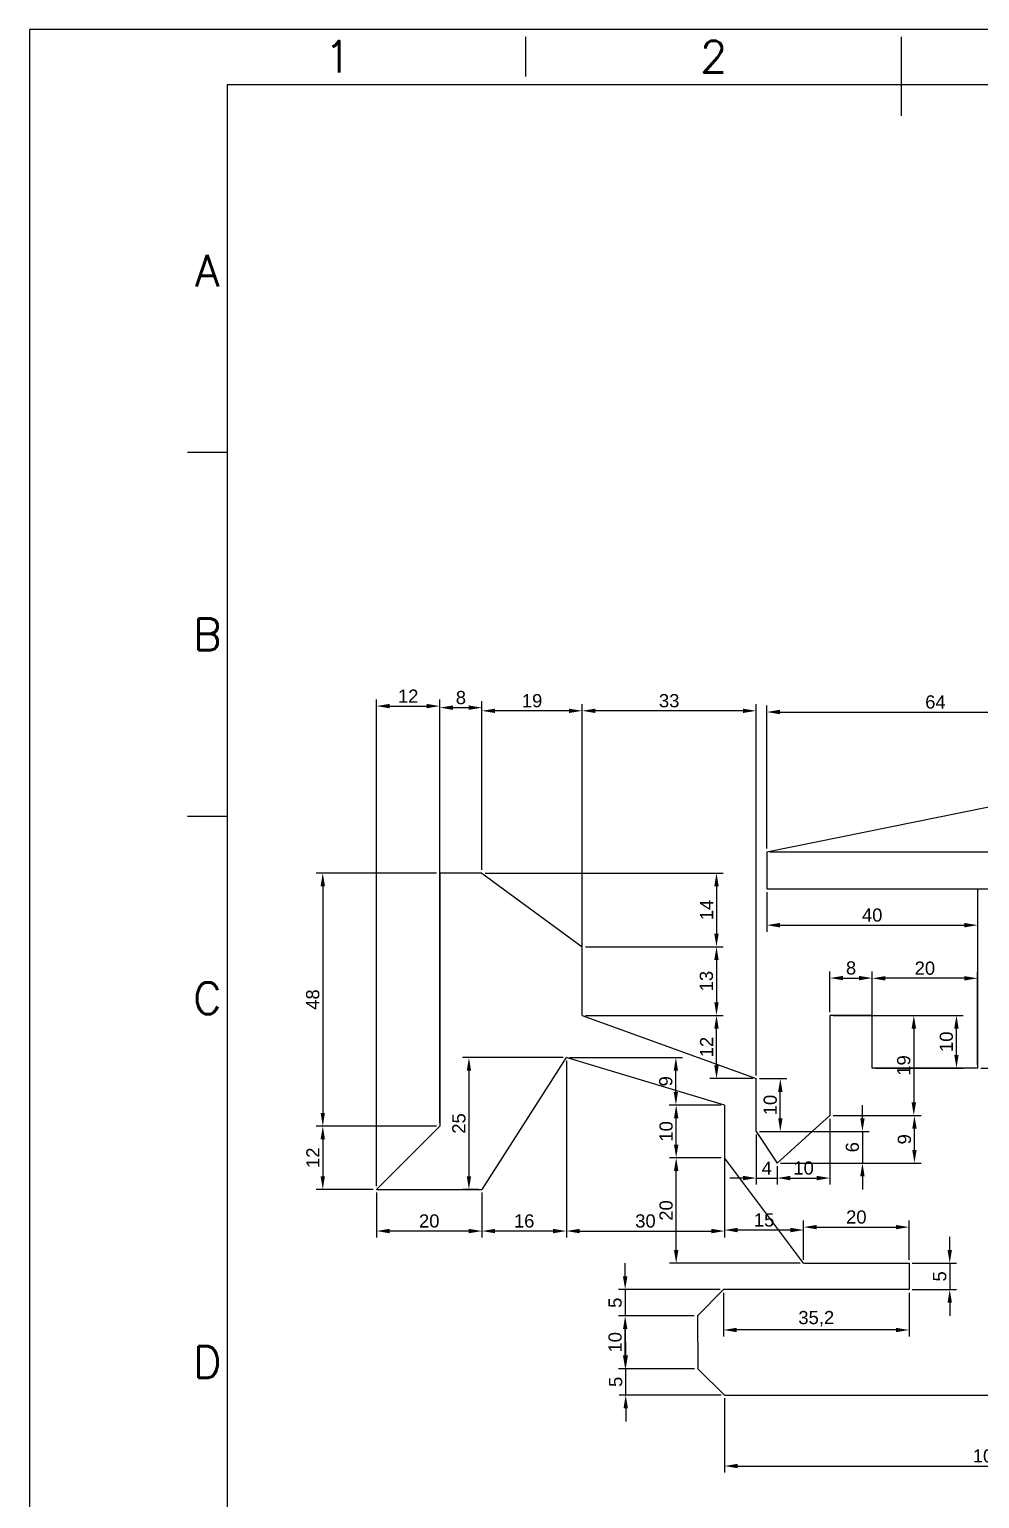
# Model space of a CAD drawing. Header units: millimetres. Extents: x 2307 to 2622, y 603 to 1048.
# Drawn here: x 2307.5 to 2487.7, y 769.6 to 1048.2 of the extents above; entities that cross this region are included whole.
import ezdxf
from ezdxf.enums import TextEntityAlignment as Align

# ---------------------------------------------------------------- set-up
doc = ezdxf.new("R2010")
doc.units = ezdxf.units.MM
doc.layers.add('cotas', color=3, linetype='Continuous', plot=False)
doc.layers.add('FRAME050', color=6, linetype='Continuous')
doc.styles.get("Standard").update_dxf_attribs({"font": 'arial.ttf'})
doc.styles.add('TECNICA', font='romans.shx')
doc.dimstyles.new('ISO-25', dxfattribs={"dimtxt": 2.5, "dimasz": 2.5, "dimexe": 1.25, "dimexo": 0.625, "dimtad": 1, "dimtxsty": 'Standard', "dimcen": 2.5, "dimadec": 0, "dimazin": 0, "dimtfac": 1, "dimtmove": 0, "dimatfit": 3, "dimfxl": 1, "dimarcsym": 0})

# ---------------------------------------------------------------- blocks, each defined once
blk = doc.blocks.new('*D76')
at = {"layer": 'cotas', "color": 0, "lineweight": -2, "transparency": 16777216}
for p, q in [((2439.3, 788.64), (2439.3, 774.55)), ((2539.3, 788.64), (2539.3, 774.55)), ((2441.8, 775.8), (2536.8, 775.8))]:
    blk.add_line(p, q, dxfattribs=at)
at = {"layer": 'cotas', "color": 0, "transparency": 16777216}
for points in [[(2441.8, 776.21), (2441.8, 775.38), (2439.3, 775.8)], [(2536.8, 776.21), (2536.8, 775.38), (2539.3, 775.8)]]:
    blk.add_solid(points, dxfattribs=at)
at = {"layer": 'Defpoints', "color": 0, "transparency": 16777216}
for p in [(2439.3, 789.26), (2539.3, 789.26), (2539.3, 775.8)]:
    blk.add_point(p, dxfattribs=at)
at = {"layer": 'cotas', "color": 0, "transparency": 16777216, "insert": (2489.3, 777.7), "char_height": 2.5, "attachment_point": 5}
blk.add_mtext('100', dxfattribs=at)
blk = doc.blocks.new('*D78')
at = {"layer": 'cotas', "color": 0, "lineweight": -2, "transparency": 16777216}
for p, q in [((2420.56, 796.76), (2420.56, 799.26)), ((2433.62, 794.26), (2419.31, 794.26)), ((2420.56, 789.26), (2420.56, 794.26)), ((2438.67, 789.26), (2419.31, 789.26)), ((2420.56, 786.76), (2420.56, 784.26))]:
    blk.add_line(p, q, dxfattribs=at)
at = {"layer": 'cotas', "color": 0, "transparency": 16777216}
for points in [[(2420.15, 796.76), (2420.98, 796.76), (2420.56, 794.26)], [(2420.15, 786.76), (2420.98, 786.76), (2420.56, 789.26)]]:
    blk.add_solid(points, dxfattribs=at)
at = {"layer": 'Defpoints', "color": 0, "transparency": 16777216}
for p in [(2420.56, 794.26), (2434.25, 794.26), (2439.3, 789.26)]:
    blk.add_point(p, dxfattribs=at)
at = {"layer": 'cotas', "color": 0, "transparency": 16777216, "insert": (2418.67, 791.76), "char_height": 2.5, "attachment_point": 5, "rotation": 90}
blk.add_mtext('5', dxfattribs=at)
blk = doc.blocks.new('*D79')
at = {"layer": 'cotas', "color": 0, "lineweight": -2, "transparency": 16777216}
for p, q in [((2433.52, 804.26), (2419.21, 804.26)), ((2420.46, 796.76), (2420.46, 801.76)), ((2433.62, 794.26), (2419.21, 794.26))]:
    blk.add_line(p, q, dxfattribs=at)
at = {"layer": 'cotas', "color": 0, "transparency": 16777216}
for points in [[(2420.04, 801.76), (2420.88, 801.76), (2420.46, 804.26)], [(2420.04, 796.76), (2420.88, 796.76), (2420.46, 794.26)]]:
    blk.add_solid(points, dxfattribs=at)
at = {"layer": 'Defpoints', "color": 0, "transparency": 16777216}
for p in [(2420.46, 804.26), (2434.15, 804.26), (2434.25, 794.26)]:
    blk.add_point(p, dxfattribs=at)
at = {"layer": 'cotas', "color": 0, "transparency": 16777216, "insert": (2418.56, 799.26), "char_height": 2.5, "attachment_point": 5, "rotation": 90}
blk.add_mtext('10', dxfattribs=at)
blk = doc.blocks.new('*D80')
at = {"layer": 'cotas', "color": 0, "lineweight": -2, "transparency": 16777216}
for p, q in [((2420.46, 811.76), (2420.46, 814.26)), ((2438.47, 809.26), (2419.21, 809.26)), ((2420.46, 809.26), (2420.46, 804.26)), ((2433.52, 804.26), (2419.21, 804.26)), ((2420.46, 801.76), (2420.46, 799.26))]:
    blk.add_line(p, q, dxfattribs=at)
at = {"layer": 'cotas', "color": 0, "transparency": 16777216}
for points in [[(2420.04, 811.76), (2420.88, 811.76), (2420.46, 809.26)], [(2420.04, 801.76), (2420.88, 801.76), (2420.46, 804.26)]]:
    blk.add_solid(points, dxfattribs=at)
at = {"layer": 'Defpoints', "color": 0, "transparency": 16777216}
for p in [(2439.1, 809.26), (2420.46, 804.26), (2434.15, 804.26)]:
    blk.add_point(p, dxfattribs=at)
at = {"layer": 'cotas', "color": 0, "transparency": 16777216, "insert": (2418.56, 806.76), "char_height": 2.5, "attachment_point": 5, "rotation": 90}
blk.add_mtext('5', dxfattribs=at)
blk = doc.blocks.new('*D81')
at = {"layer": 'cotas', "color": 0, "lineweight": -2, "transparency": 16777216}
for p, q in [((2439.1, 808.64), (2439.1, 800.35)), ((2474.3, 808.64), (2474.3, 800.35)), ((2471.8, 801.6), (2441.6, 801.6))]:
    blk.add_line(p, q, dxfattribs=at)
at = {"layer": 'cotas', "color": 0, "transparency": 16777216}
for points in [[(2441.6, 802.01), (2441.6, 801.18), (2439.1, 801.6)], [(2471.8, 802.01), (2471.8, 801.18), (2474.3, 801.6)]]:
    blk.add_solid(points, dxfattribs=at)
at = {"layer": 'Defpoints', "color": 0, "transparency": 16777216}
for p in [(2439.1, 809.26), (2474.3, 809.26), (2439.1, 801.6)]:
    blk.add_point(p, dxfattribs=at)
at = {"layer": 'cotas', "color": 0, "transparency": 16777216, "insert": (2456.7, 803.72), "char_height": 2.5, "attachment_point": 5}
blk.add_mtext('35,2', dxfattribs=at)
blk = doc.blocks.new('*D82')
at = {"layer": 'cotas', "color": 0, "lineweight": -2, "transparency": 16777216}
for p, q in [((2482.02, 816.76), (2482.02, 819.26)), ((2474.92, 814.26), (2483.27, 814.26)), ((2482.02, 814.26), (2482.02, 809.26)), ((2474.92, 809.26), (2483.27, 809.26)), ((2482.02, 806.76), (2482.02, 804.26))]:
    blk.add_line(p, q, dxfattribs=at)
at = {"layer": 'cotas', "color": 0, "transparency": 16777216}
for points in [[(2481.6, 816.76), (2482.43, 816.76), (2482.02, 814.26)], [(2481.6, 806.76), (2482.43, 806.76), (2482.02, 809.26)]]:
    blk.add_solid(points, dxfattribs=at)
at = {"layer": 'Defpoints', "color": 0, "transparency": 16777216}
for p in [(2474.3, 814.26), (2474.3, 809.26), (2482.02, 809.26)]:
    blk.add_point(p, dxfattribs=at)
at = {"layer": 'cotas', "color": 0, "transparency": 16777216, "insert": (2480.12, 811.76), "char_height": 2.5, "attachment_point": 5, "rotation": 90}
blk.add_mtext('5', dxfattribs=at)
blk = doc.blocks.new('*D84')
at = {"layer": 'cotas', "color": 0, "lineweight": -2, "transparency": 16777216}
for p, q in [((2454.3, 814.89), (2454.3, 822.36)), ((2474.3, 814.89), (2474.3, 822.36)), ((2456.8, 821.11), (2471.8, 821.11))]:
    blk.add_line(p, q, dxfattribs=at)
at = {"layer": 'cotas', "color": 0, "transparency": 16777216}
for points in [[(2456.8, 821.52), (2456.8, 820.69), (2454.3, 821.11)], [(2471.8, 821.52), (2471.8, 820.69), (2474.3, 821.11)]]:
    blk.add_solid(points, dxfattribs=at)
at = {"layer": 'Defpoints', "color": 0, "transparency": 16777216}
for p in [(2474.3, 821.11), (2454.3, 814.26), (2474.3, 814.26)]:
    blk.add_point(p, dxfattribs=at)
at = {"layer": 'cotas', "color": 0, "transparency": 16777216, "insert": (2464.3, 823.01), "char_height": 2.5, "attachment_point": 5}
blk.add_mtext('20', dxfattribs=at)
blk = doc.blocks.new('*D85')
at = {"layer": 'cotas', "color": 0, "lineweight": -2, "transparency": 16777216}
for p, q in [((2439.3, 833.64), (2439.3, 819.3)), ((2451.8, 820.55), (2441.8, 820.55)), ((2454.3, 814.89), (2454.3, 821.8))]:
    blk.add_line(p, q, dxfattribs=at)
at = {"layer": 'cotas', "color": 0, "transparency": 16777216}
for points in [[(2441.8, 820.97), (2441.8, 820.13), (2439.3, 820.55)], [(2451.8, 820.97), (2451.8, 820.13), (2454.3, 820.55)]]:
    blk.add_solid(points, dxfattribs=at)
at = {"layer": 'Defpoints', "color": 0, "transparency": 16777216}
for p in [(2439.3, 834.26), (2439.3, 820.55), (2454.3, 814.26)]:
    blk.add_point(p, dxfattribs=at)
at = {"layer": 'cotas', "color": 0, "transparency": 16777216, "insert": (2446.8, 822.45), "char_height": 2.5, "attachment_point": 5}
blk.add_mtext('15', dxfattribs=at)
blk = doc.blocks.new('*D86')
at = {"layer": 'cotas', "color": 0, "lineweight": -2, "transparency": 16777216}
for p, q in [((2438.67, 834.26), (2428.88, 834.26)), ((2430.13, 816.76), (2430.13, 831.76)), ((2453.67, 814.26), (2428.88, 814.26))]:
    blk.add_line(p, q, dxfattribs=at)
at = {"layer": 'cotas', "color": 0, "transparency": 16777216}
for points in [[(2429.71, 831.76), (2430.55, 831.76), (2430.13, 834.26)], [(2429.71, 816.76), (2430.55, 816.76), (2430.13, 814.26)]]:
    blk.add_solid(points, dxfattribs=at)
at = {"layer": 'Defpoints', "color": 0, "transparency": 16777216}
for p in [(2430.13, 834.26), (2439.3, 834.26), (2454.3, 814.26)]:
    blk.add_point(p, dxfattribs=at)
at = {"layer": 'cotas', "color": 0, "transparency": 16777216, "insert": (2428.23, 824.26), "char_height": 2.5, "attachment_point": 5, "rotation": 90}
blk.add_mtext('20', dxfattribs=at)
blk = doc.blocks.new('*D87')
at = {"layer": 'cotas', "color": 0, "lineweight": -2, "transparency": 16777216}
for p, q in [((2438.67, 844.26), (2428.88, 844.26)), ((2430.13, 836.76), (2430.13, 841.76)), ((2438.67, 834.26), (2428.88, 834.26))]:
    blk.add_line(p, q, dxfattribs=at)
at = {"layer": 'cotas', "color": 0, "transparency": 16777216}
for points in [[(2429.71, 841.76), (2430.55, 841.76), (2430.13, 844.26)], [(2429.71, 836.76), (2430.55, 836.76), (2430.13, 834.26)]]:
    blk.add_solid(points, dxfattribs=at)
at = {"layer": 'Defpoints', "color": 0, "transparency": 16777216}
for p in [(2430.13, 844.26), (2439.3, 844.26), (2439.3, 834.26)]:
    blk.add_point(p, dxfattribs=at)
at = {"layer": 'cotas', "color": 0, "transparency": 16777216, "insert": (2428.23, 839.26), "char_height": 2.5, "attachment_point": 5, "rotation": 90}
blk.add_mtext('10', dxfattribs=at)
blk = doc.blocks.new('*D88')
at = {"layer": 'cotas', "color": 0, "lineweight": -2, "transparency": 16777216}
for p, q in [((2409.92, 853.26), (2431.32, 853.26)), ((2430.07, 846.76), (2430.07, 850.76)), ((2438.67, 844.26), (2428.82, 844.26))]:
    blk.add_line(p, q, dxfattribs=at)
at = {"layer": 'cotas', "color": 0, "transparency": 16777216}
for points in [[(2429.66, 850.76), (2430.49, 850.76), (2430.07, 853.26)], [(2429.66, 846.76), (2430.49, 846.76), (2430.07, 844.26)]]:
    blk.add_solid(points, dxfattribs=at)
at = {"layer": 'Defpoints', "color": 0, "transparency": 16777216}
for p in [(2409.3, 853.26), (2430.07, 853.26), (2439.3, 844.26)]:
    blk.add_point(p, dxfattribs=at)
at = {"layer": 'cotas', "color": 0, "transparency": 16777216, "insert": (2428.17, 848.76), "char_height": 2.5, "attachment_point": 5, "rotation": 90}
blk.add_mtext('9', dxfattribs=at)
blk = doc.blocks.new('*D89')
at = {"layer": 'cotas', "color": 0, "lineweight": -2, "transparency": 16777216}
for p, q in [((2409.3, 852.64), (2409.3, 819.11)), ((2439.3, 843.64), (2439.3, 819.11)), ((2411.8, 820.36), (2436.8, 820.36))]:
    blk.add_line(p, q, dxfattribs=at)
at = {"layer": 'cotas', "color": 0, "transparency": 16777216}
for points in [[(2411.8, 820.78), (2411.8, 819.94), (2409.3, 820.36)], [(2436.8, 820.78), (2436.8, 819.94), (2439.3, 820.36)]]:
    blk.add_solid(points, dxfattribs=at)
at = {"layer": 'Defpoints', "color": 0, "transparency": 16777216}
for p in [(2409.3, 853.26), (2439.3, 844.26), (2439.3, 820.36)]:
    blk.add_point(p, dxfattribs=at)
at = {"layer": 'cotas', "color": 0, "transparency": 16777216, "insert": (2424.3, 822.26), "char_height": 2.5, "attachment_point": 5}
blk.add_mtext('30', dxfattribs=at)
blk = doc.blocks.new('*D90')
at = {"layer": 'cotas', "color": 0, "lineweight": -2, "transparency": 16777216}
for p, q in [((2409.3, 852.64), (2409.3, 819.11)), ((2393.3, 827.64), (2393.3, 819.11)), ((2406.8, 820.36), (2395.8, 820.36))]:
    blk.add_line(p, q, dxfattribs=at)
at = {"layer": 'cotas', "color": 0, "transparency": 16777216}
for points in [[(2395.8, 820.78), (2395.8, 819.94), (2393.3, 820.36)], [(2406.8, 820.78), (2406.8, 819.94), (2409.3, 820.36)]]:
    blk.add_solid(points, dxfattribs=at)
at = {"layer": 'Defpoints', "color": 0, "transparency": 16777216}
for p in [(2409.3, 853.26), (2393.3, 828.26), (2393.3, 820.36)]:
    blk.add_point(p, dxfattribs=at)
at = {"layer": 'cotas', "color": 0, "transparency": 16777216, "insert": (2401.3, 822.26), "char_height": 2.5, "attachment_point": 5}
blk.add_mtext('16', dxfattribs=at)
blk = doc.blocks.new('*D91')
at = {"layer": 'cotas', "color": 0, "lineweight": -2, "transparency": 16777216}
for p, q in [((2408.67, 853.26), (2389.58, 853.26)), ((2390.83, 850.76), (2390.83, 830.76)), ((2392.67, 828.26), (2389.58, 828.26))]:
    blk.add_line(p, q, dxfattribs=at)
at = {"layer": 'cotas', "color": 0, "transparency": 16777216}
for points in [[(2390.41, 850.76), (2391.24, 850.76), (2390.83, 853.26)], [(2390.41, 830.76), (2391.24, 830.76), (2390.83, 828.26)]]:
    blk.add_solid(points, dxfattribs=at)
at = {"layer": 'Defpoints', "color": 0, "transparency": 16777216}
for p in [(2409.3, 853.26), (2390.83, 828.26), (2393.3, 828.26)]:
    blk.add_point(p, dxfattribs=at)
at = {"layer": 'cotas', "color": 0, "transparency": 16777216, "insert": (2388.93, 840.76), "char_height": 2.5, "attachment_point": 5, "rotation": 90}
blk.add_mtext('25', dxfattribs=at)
blk = doc.blocks.new('*D92')
at = {"layer": 'cotas', "color": 0, "lineweight": -2, "transparency": 16777216}
for p, q in [((2373.3, 827.64), (2373.3, 819.11)), ((2393.3, 827.64), (2393.3, 819.11)), ((2390.8, 820.36), (2375.8, 820.36))]:
    blk.add_line(p, q, dxfattribs=at)
at = {"layer": 'cotas', "color": 0, "transparency": 16777216}
for points in [[(2375.8, 820.78), (2375.8, 819.94), (2373.3, 820.36)], [(2390.8, 820.78), (2390.8, 819.94), (2393.3, 820.36)]]:
    blk.add_solid(points, dxfattribs=at)
at = {"layer": 'Defpoints', "color": 0, "transparency": 16777216}
for p in [(2373.3, 828.26), (2393.3, 828.26), (2373.3, 820.36)]:
    blk.add_point(p, dxfattribs=at)
at = {"layer": 'cotas', "color": 0, "transparency": 16777216, "insert": (2383.3, 822.26), "char_height": 2.5, "attachment_point": 5}
blk.add_mtext('20', dxfattribs=at)
blk = doc.blocks.new('*D93')
at = {"layer": 'cotas', "color": 0, "lineweight": -2, "transparency": 16777216}
for p, q in [((2384.67, 840.26), (2361.86, 840.26)), ((2363.11, 837.76), (2363.11, 830.76)), ((2372.67, 828.26), (2361.86, 828.26))]:
    blk.add_line(p, q, dxfattribs=at)
at = {"layer": 'cotas', "color": 0, "transparency": 16777216}
for points in [[(2362.69, 837.76), (2363.52, 837.76), (2363.11, 840.26)], [(2362.69, 830.76), (2363.52, 830.76), (2363.11, 828.26)]]:
    blk.add_solid(points, dxfattribs=at)
at = {"layer": 'Defpoints', "color": 0, "transparency": 16777216}
for p in [(2385.3, 840.26), (2363.11, 828.26), (2373.3, 828.26)]:
    blk.add_point(p, dxfattribs=at)
at = {"layer": 'cotas', "color": 0, "transparency": 16777216, "insert": (2361.23, 834.26), "char_height": 2.5, "attachment_point": 5, "rotation": 90}
blk.add_mtext('12', dxfattribs=at)
blk = doc.blocks.new('*D94')
at = {"layer": 'cotas', "color": 0, "lineweight": -2, "transparency": 16777216}
for p, q in [((2373.3, 828.89), (2373.3, 921.17)), ((2375.8, 919.92), (2382.8, 919.92)), ((2385.3, 840.89), (2385.3, 921.17))]:
    blk.add_line(p, q, dxfattribs=at)
at = {"layer": 'cotas', "color": 0, "transparency": 16777216}
for points in [[(2375.8, 920.34), (2375.8, 919.5), (2373.3, 919.92)], [(2382.8, 920.34), (2382.8, 919.5), (2385.3, 919.92)]]:
    blk.add_solid(points, dxfattribs=at)
at = {"layer": 'Defpoints', "color": 0, "transparency": 16777216}
for p in [(2385.3, 919.92), (2385.3, 840.26), (2373.3, 828.26)]:
    blk.add_point(p, dxfattribs=at)
at = {"layer": 'cotas', "color": 0, "transparency": 16777216, "insert": (2379.3, 921.8), "char_height": 2.5, "attachment_point": 5}
blk.add_mtext('12', dxfattribs=at)
blk = doc.blocks.new('*D95')
at = {"layer": 'cotas', "color": 0, "lineweight": -2, "transparency": 16777216}
for p, q in [((2385.3, 888.89), (2385.3, 920.87)), ((2387.8, 919.62), (2390.8, 919.62)), ((2393.3, 888.89), (2393.3, 920.87))]:
    blk.add_line(p, q, dxfattribs=at)
at = {"layer": 'cotas', "color": 0, "transparency": 16777216}
for points in [[(2387.8, 920.04), (2387.8, 919.2), (2385.3, 919.62)], [(2390.8, 920.04), (2390.8, 919.2), (2393.3, 919.62)]]:
    blk.add_solid(points, dxfattribs=at)
at = {"layer": 'Defpoints', "color": 0, "transparency": 16777216}
for p in [(2393.3, 919.62), (2385.3, 888.26), (2393.3, 888.26)]:
    blk.add_point(p, dxfattribs=at)
at = {"layer": 'cotas', "color": 0, "transparency": 16777216, "insert": (2389.3, 921.52), "char_height": 2.5, "attachment_point": 5}
blk.add_mtext('8', dxfattribs=at)
blk = doc.blocks.new('*D96')
at = {"layer": 'cotas', "color": 0, "lineweight": -2, "transparency": 16777216}
for p, q in [((2384.67, 888.26), (2361.86, 888.26)), ((2363.11, 885.76), (2363.11, 842.76)), ((2384.67, 840.26), (2361.86, 840.26))]:
    blk.add_line(p, q, dxfattribs=at)
at = {"layer": 'cotas', "color": 0, "transparency": 16777216}
for points in [[(2362.69, 885.76), (2363.52, 885.76), (2363.11, 888.26)], [(2362.69, 842.76), (2363.52, 842.76), (2363.11, 840.26)]]:
    blk.add_solid(points, dxfattribs=at)
at = {"layer": 'Defpoints', "color": 0, "transparency": 16777216}
for p in [(2385.3, 888.26), (2363.11, 840.26), (2385.3, 840.26)]:
    blk.add_point(p, dxfattribs=at)
at = {"layer": 'cotas', "color": 0, "transparency": 16777216, "insert": (2361.21, 864.26), "char_height": 2.5, "attachment_point": 5, "rotation": 90}
blk.add_mtext('48', dxfattribs=at)
blk = doc.blocks.new('*D97')
at = {"layer": 'cotas', "color": 0, "lineweight": -2, "transparency": 16777216}
for p, q in [((2393.3, 888.89), (2393.3, 920.27)), ((2412.3, 874.89), (2412.3, 920.27)), ((2409.8, 919.02), (2395.8, 919.02))]:
    blk.add_line(p, q, dxfattribs=at)
at = {"layer": 'cotas', "color": 0, "transparency": 16777216}
for points in [[(2395.8, 919.43), (2395.8, 918.6), (2393.3, 919.02)], [(2409.8, 919.43), (2409.8, 918.6), (2412.3, 919.02)]]:
    blk.add_solid(points, dxfattribs=at)
at = {"layer": 'Defpoints', "color": 0, "transparency": 16777216}
for p in [(2393.3, 919.02), (2393.3, 888.26), (2412.3, 874.26)]:
    blk.add_point(p, dxfattribs=at)
at = {"layer": 'cotas', "color": 0, "transparency": 16777216, "insert": (2402.8, 920.92), "char_height": 2.5, "attachment_point": 5}
blk.add_mtext('19', dxfattribs=at)
blk = doc.blocks.new('*D98')
at = {"layer": 'cotas', "color": 0, "lineweight": -2, "transparency": 16777216}
for p, q in [((2412.3, 861.89), (2412.3, 920.27)), ((2445.3, 849.89), (2445.3, 920.27)), ((2442.8, 919.02), (2414.8, 919.02))]:
    blk.add_line(p, q, dxfattribs=at)
at = {"layer": 'cotas', "color": 0, "transparency": 16777216}
for points in [[(2414.8, 919.43), (2414.8, 918.6), (2412.3, 919.02)], [(2442.8, 919.43), (2442.8, 918.6), (2445.3, 919.02)]]:
    blk.add_solid(points, dxfattribs=at)
at = {"layer": 'Defpoints', "color": 0, "transparency": 16777216}
for p in [(2412.3, 919.02), (2412.3, 861.26), (2445.3, 849.26)]:
    blk.add_point(p, dxfattribs=at)
at = {"layer": 'cotas', "color": 0, "transparency": 16777216, "insert": (2428.8, 920.92), "char_height": 2.5, "attachment_point": 5}
blk.add_mtext('33', dxfattribs=at)
blk = doc.blocks.new('*D99')
at = {"layer": 'cotas', "color": 0, "lineweight": -2, "transparency": 16777216}
for p, q in [((2393.92, 888.26), (2439.03, 888.26)), ((2437.78, 885.76), (2437.78, 876.76)), ((2412.92, 874.26), (2439.03, 874.26))]:
    blk.add_line(p, q, dxfattribs=at)
at = {"layer": 'cotas', "color": 0, "transparency": 16777216}
for points in [[(2437.36, 885.76), (2438.19, 885.76), (2437.78, 888.26)], [(2437.36, 876.76), (2438.19, 876.76), (2437.78, 874.26)]]:
    blk.add_solid(points, dxfattribs=at)
at = {"layer": 'Defpoints', "color": 0, "transparency": 16777216}
for p in [(2393.3, 888.26), (2412.3, 874.26), (2437.78, 874.26)]:
    blk.add_point(p, dxfattribs=at)
at = {"layer": 'cotas', "color": 0, "transparency": 16777216, "insert": (2435.9, 881.26), "char_height": 2.5, "attachment_point": 5, "rotation": 90}
blk.add_mtext('14', dxfattribs=at)
blk = doc.blocks.new('*D100')
at = {"layer": 'cotas', "color": 0, "lineweight": -2, "transparency": 16777216}
for p, q in [((2412.92, 861.26), (2439.03, 861.26)), ((2437.78, 851.76), (2437.78, 858.76)), ((2444.67, 849.26), (2436.53, 849.26))]:
    blk.add_line(p, q, dxfattribs=at)
at = {"layer": 'cotas', "color": 0, "transparency": 16777216}
for points in [[(2437.36, 858.76), (2438.19, 858.76), (2437.78, 861.26)], [(2437.36, 851.76), (2438.19, 851.76), (2437.78, 849.26)]]:
    blk.add_solid(points, dxfattribs=at)
at = {"layer": 'Defpoints', "color": 0, "transparency": 16777216}
for p in [(2412.3, 861.26), (2437.78, 861.26), (2445.3, 849.26)]:
    blk.add_point(p, dxfattribs=at)
at = {"layer": 'cotas', "color": 0, "transparency": 16777216, "insert": (2435.9, 855.26), "char_height": 2.5, "attachment_point": 5, "rotation": 90}
blk.add_mtext('12', dxfattribs=at)
blk = doc.blocks.new('*D101')
at = {"layer": 'cotas', "color": 0, "lineweight": -2, "transparency": 16777216}
for p, q in [((2412.92, 874.26), (2439.03, 874.26)), ((2437.78, 871.76), (2437.78, 863.76)), ((2412.92, 861.26), (2439.03, 861.26))]:
    blk.add_line(p, q, dxfattribs=at)
at = {"layer": 'cotas', "color": 0, "transparency": 16777216}
for points in [[(2437.36, 871.76), (2438.19, 871.76), (2437.78, 874.26)], [(2437.36, 863.76), (2438.19, 863.76), (2437.78, 861.26)]]:
    blk.add_solid(points, dxfattribs=at)
at = {"layer": 'Defpoints', "color": 0, "transparency": 16777216}
for p in [(2412.3, 874.26), (2412.3, 861.26), (2437.78, 861.26)]:
    blk.add_point(p, dxfattribs=at)
at = {"layer": 'cotas', "color": 0, "transparency": 16777216, "insert": (2435.87, 867.76), "char_height": 2.5, "attachment_point": 5, "rotation": 90}
blk.add_mtext('13', dxfattribs=at)
blk = doc.blocks.new('*D102')
at = {"layer": 'cotas', "color": 0, "lineweight": -2, "transparency": 16777216}
for p, q in [((2445.92, 849.26), (2451.13, 849.26)), ((2449.88, 841.76), (2449.88, 846.76)), ((2445.92, 839.26), (2451.13, 839.26))]:
    blk.add_line(p, q, dxfattribs=at)
at = {"layer": 'cotas', "color": 0, "transparency": 16777216}
for points in [[(2449.47, 846.76), (2450.3, 846.76), (2449.88, 849.26)], [(2449.47, 841.76), (2450.3, 841.76), (2449.88, 839.26)]]:
    blk.add_solid(points, dxfattribs=at)
at = {"layer": 'Defpoints', "color": 0, "transparency": 16777216}
for p in [(2445.3, 849.26), (2449.88, 849.26), (2445.3, 839.26)]:
    blk.add_point(p, dxfattribs=at)
at = {"layer": 'cotas', "color": 0, "transparency": 16777216, "insert": (2447.98, 844.26), "char_height": 2.5, "attachment_point": 5, "rotation": 90}
blk.add_mtext('10', dxfattribs=at)
blk = doc.blocks.new('*D103')
at = {"layer": 'cotas', "color": 0, "lineweight": -2, "transparency": 16777216}
for p, q in [((2445.3, 838.64), (2445.3, 829.16)), ((2442.8, 830.41), (2440.3, 830.41)), ((2445.3, 830.41), (2449.3, 830.41)), ((2449.3, 832.64), (2449.3, 829.16)), ((2451.8, 830.41), (2454.3, 830.41))]:
    blk.add_line(p, q, dxfattribs=at)
at = {"layer": 'cotas', "color": 0, "transparency": 16777216}
for points in [[(2442.8, 830.83), (2442.8, 829.99), (2445.3, 830.41)], [(2451.8, 830.83), (2451.8, 829.99), (2449.3, 830.41)]]:
    blk.add_solid(points, dxfattribs=at)
at = {"layer": 'Defpoints', "color": 0, "transparency": 16777216}
for p in [(2445.3, 839.26), (2449.3, 833.26), (2449.3, 830.41)]:
    blk.add_point(p, dxfattribs=at)
at = {"layer": 'cotas', "color": 0, "transparency": 16777216, "insert": (2447.3, 832.28), "char_height": 2.5, "attachment_point": 5}
blk.add_mtext('4', dxfattribs=at)
blk = doc.blocks.new('*D104')
at = {"layer": 'cotas', "color": 0, "lineweight": -2, "transparency": 16777216}
for p, q in [((2459.3, 841.64), (2459.3, 829.16)), ((2449.3, 832.64), (2449.3, 829.16)), ((2451.8, 830.41), (2456.8, 830.41))]:
    blk.add_line(p, q, dxfattribs=at)
at = {"layer": 'cotas', "color": 0, "transparency": 16777216}
for points in [[(2451.8, 830.83), (2451.8, 829.99), (2449.3, 830.41)], [(2456.8, 830.83), (2456.8, 829.99), (2459.3, 830.41)]]:
    blk.add_solid(points, dxfattribs=at)
at = {"layer": 'Defpoints', "color": 0, "transparency": 16777216}
for p in [(2459.3, 842.26), (2449.3, 833.26), (2459.3, 830.41)]:
    blk.add_point(p, dxfattribs=at)
at = {"layer": 'cotas', "color": 0, "transparency": 16777216, "insert": (2454.3, 832.31), "char_height": 2.5, "attachment_point": 5}
blk.add_mtext('10', dxfattribs=at)
blk = doc.blocks.new('*D105')
at = {"layer": 'cotas', "color": 0, "lineweight": -2, "transparency": 16777216}
for p, q in [((2465.46, 841.76), (2465.46, 844.26)), ((2445.92, 839.26), (2466.71, 839.26)), ((2465.46, 839.26), (2465.46, 833.26)), ((2449.92, 833.26), (2466.71, 833.26)), ((2465.46, 830.76), (2465.46, 828.26))]:
    blk.add_line(p, q, dxfattribs=at)
at = {"layer": 'cotas', "color": 0, "transparency": 16777216}
for points in [[(2465.04, 841.76), (2465.87, 841.76), (2465.46, 839.26)], [(2465.04, 830.76), (2465.87, 830.76), (2465.46, 833.26)]]:
    blk.add_solid(points, dxfattribs=at)
at = {"layer": 'Defpoints', "color": 0, "transparency": 16777216}
for p in [(2445.3, 839.26), (2449.3, 833.26), (2465.46, 833.26)]:
    blk.add_point(p, dxfattribs=at)
at = {"layer": 'cotas', "color": 0, "transparency": 16777216, "insert": (2463.55, 836.26), "char_height": 2.5, "attachment_point": 5, "rotation": 90}
blk.add_mtext('6', dxfattribs=at)
blk = doc.blocks.new('*D106')
at = {"layer": 'cotas', "color": 0, "lineweight": -2, "transparency": 16777216}
for p, q in [((2459.92, 842.26), (2476.57, 842.26)), ((2475.32, 835.76), (2475.32, 839.76)), ((2449.92, 833.26), (2476.57, 833.26))]:
    blk.add_line(p, q, dxfattribs=at)
at = {"layer": 'cotas', "color": 0, "transparency": 16777216}
for points in [[(2474.91, 839.76), (2475.74, 839.76), (2475.32, 842.26)], [(2474.91, 835.76), (2475.74, 835.76), (2475.32, 833.26)]]:
    blk.add_solid(points, dxfattribs=at)
at = {"layer": 'Defpoints', "color": 0, "transparency": 16777216}
for p in [(2459.3, 842.26), (2475.32, 842.26), (2449.3, 833.26)]:
    blk.add_point(p, dxfattribs=at)
at = {"layer": 'cotas', "color": 0, "transparency": 16777216, "insert": (2473.42, 837.76), "char_height": 2.5, "attachment_point": 5, "rotation": 90}
blk.add_mtext('9', dxfattribs=at)
blk = doc.blocks.new('*D107')
at = {"layer": 'cotas', "color": 0, "lineweight": -2, "transparency": 16777216}
for p, q in [((2459.92, 861.26), (2476.45, 861.26)), ((2475.2, 858.76), (2475.2, 844.76)), ((2459.92, 842.26), (2476.45, 842.26))]:
    blk.add_line(p, q, dxfattribs=at)
at = {"layer": 'cotas', "color": 0, "transparency": 16777216}
for points in [[(2474.79, 858.76), (2475.62, 858.76), (2475.2, 861.26)], [(2474.79, 844.76), (2475.62, 844.76), (2475.2, 842.26)]]:
    blk.add_solid(points, dxfattribs=at)
at = {"layer": 'Defpoints', "color": 0, "transparency": 16777216}
for p in [(2459.3, 861.26), (2459.3, 842.26), (2475.2, 842.26)]:
    blk.add_point(p, dxfattribs=at)
at = {"layer": 'cotas', "color": 0, "transparency": 16777216, "insert": (2473.3, 851.76), "char_height": 2.5, "attachment_point": 5, "rotation": 90}
blk.add_mtext('19', dxfattribs=at)
blk = doc.blocks.new('*D108')
at = {"layer": 'cotas', "color": 0, "lineweight": -2, "transparency": 16777216}
for p, q in [((2467.92, 861.26), (2484.54, 861.26)), ((2483.29, 853.76), (2483.29, 858.76)), ((2467.92, 851.26), (2484.54, 851.26))]:
    blk.add_line(p, q, dxfattribs=at)
at = {"layer": 'cotas', "color": 0, "transparency": 16777216}
for points in [[(2482.87, 858.76), (2483.7, 858.76), (2483.29, 861.26)], [(2482.87, 853.76), (2483.7, 853.76), (2483.29, 851.26)]]:
    blk.add_solid(points, dxfattribs=at)
at = {"layer": 'Defpoints', "color": 0, "transparency": 16777216}
for p in [(2467.3, 861.26), (2483.29, 861.26), (2467.3, 851.26)]:
    blk.add_point(p, dxfattribs=at)
at = {"layer": 'cotas', "color": 0, "transparency": 16777216, "insert": (2481.38, 856.26), "char_height": 2.5, "attachment_point": 5, "rotation": 90}
blk.add_mtext('10', dxfattribs=at)
blk = doc.blocks.new('*D109')
at = {"layer": 'cotas', "color": 0, "lineweight": -2, "transparency": 16777216}
for p, q in [((2467.3, 851.89), (2467.3, 869.54)), ((2487.3, 851.89), (2487.3, 869.54)), ((2484.8, 868.29), (2469.8, 868.29))]:
    blk.add_line(p, q, dxfattribs=at)
at = {"layer": 'cotas', "color": 0, "transparency": 16777216}
for points in [[(2469.8, 868.71), (2469.8, 867.88), (2467.3, 868.29)], [(2484.8, 868.71), (2484.8, 867.88), (2487.3, 868.29)]]:
    blk.add_solid(points, dxfattribs=at)
at = {"layer": 'Defpoints', "color": 0, "transparency": 16777216}
for p in [(2467.3, 868.29), (2467.3, 851.26), (2487.3, 851.26)]:
    blk.add_point(p, dxfattribs=at)
at = {"layer": 'cotas', "color": 0, "transparency": 16777216, "insert": (2477.3, 870.2), "char_height": 2.5, "attachment_point": 5}
blk.add_mtext('20', dxfattribs=at)
blk = doc.blocks.new('*D110')
at = {"layer": 'cotas', "color": 0, "lineweight": -2, "transparency": 16777216}
for p, q in [((2459.3, 861.89), (2459.3, 869.59)), ((2467.3, 861.89), (2467.3, 869.59)), ((2461.8, 868.34), (2464.8, 868.34))]:
    blk.add_line(p, q, dxfattribs=at)
at = {"layer": 'cotas', "color": 0, "transparency": 16777216}
for points in [[(2461.8, 868.75), (2461.8, 867.92), (2459.3, 868.34)], [(2464.8, 868.75), (2464.8, 867.92), (2467.3, 868.34)]]:
    blk.add_solid(points, dxfattribs=at)
at = {"layer": 'Defpoints', "color": 0, "transparency": 16777216}
for p in [(2467.3, 868.34), (2459.3, 861.26), (2467.3, 861.26)]:
    blk.add_point(p, dxfattribs=at)
at = {"layer": 'cotas', "color": 0, "transparency": 16777216, "insert": (2463.3, 870.24), "char_height": 2.5, "attachment_point": 5}
blk.add_mtext('8', dxfattribs=at)
blk = doc.blocks.new('*D111')
at = {"layer": 'cotas', "color": 0, "lineweight": -2, "transparency": 16777216}
for p, q in [((2487.92, 885.26), (2498.76, 885.26)), ((2497.51, 882.76), (2497.51, 853.76)), ((2487.92, 851.26), (2498.76, 851.26))]:
    blk.add_line(p, q, dxfattribs=at)
at = {"layer": 'cotas', "color": 0, "transparency": 16777216}
for points in [[(2497.1, 882.76), (2497.93, 882.76), (2497.51, 885.26)], [(2497.1, 853.76), (2497.93, 853.76), (2497.51, 851.26)]]:
    blk.add_solid(points, dxfattribs=at)
at = {"layer": 'Defpoints', "color": 0, "transparency": 16777216}
for p in [(2487.3, 885.26), (2487.3, 851.26), (2497.51, 851.26)]:
    blk.add_point(p, dxfattribs=at)
at = {"layer": 'cotas', "color": 0, "transparency": 16777216, "insert": (2495.61, 868.26), "char_height": 2.5, "attachment_point": 5, "rotation": 90}
blk.add_mtext('34', dxfattribs=at)
blk = doc.blocks.new('*D112')
at = {"layer": 'cotas', "color": 0, "lineweight": -2, "transparency": 16777216}
for p, q in [((2447.3, 884.64), (2447.3, 877.12)), ((2487.3, 884.64), (2487.3, 877.12)), ((2449.8, 878.37), (2484.8, 878.37))]:
    blk.add_line(p, q, dxfattribs=at)
at = {"layer": 'cotas', "color": 0, "transparency": 16777216}
for points in [[(2449.8, 878.79), (2449.8, 877.95), (2447.3, 878.37)], [(2484.8, 878.79), (2484.8, 877.95), (2487.3, 878.37)]]:
    blk.add_solid(points, dxfattribs=at)
at = {"layer": 'Defpoints', "color": 0, "transparency": 16777216}
for p in [(2447.3, 885.26), (2487.3, 885.26), (2487.3, 878.37)]:
    blk.add_point(p, dxfattribs=at)
at = {"layer": 'cotas', "color": 0, "transparency": 16777216, "insert": (2467.3, 880.27), "char_height": 2.5, "attachment_point": 5}
blk.add_mtext('40', dxfattribs=at)
blk = doc.blocks.new('*D113')
at = {"layer": 'cotas', "color": 0, "lineweight": -2, "transparency": 16777216}
for p, q in [((2447.92, 892.26), (2525.03, 892.26)), ((2523.78, 889.76), (2523.78, 887.76)), ((2447.92, 885.26), (2525.03, 885.26))]:
    blk.add_line(p, q, dxfattribs=at)
at = {"layer": 'cotas', "color": 0, "transparency": 16777216}
for points in [[(2523.36, 889.76), (2524.2, 889.76), (2523.78, 892.26)], [(2523.36, 887.76), (2524.2, 887.76), (2523.78, 885.26)]]:
    blk.add_solid(points, dxfattribs=at)
at = {"layer": 'Defpoints', "color": 0, "transparency": 16777216}
for p in [(2447.3, 892.26), (2447.3, 885.26), (2523.78, 885.26)]:
    blk.add_point(p, dxfattribs=at)
at = {"layer": 'cotas', "color": 0, "transparency": 16777216, "insert": (2521.9, 888.76), "char_height": 2.5, "attachment_point": 5, "rotation": 90}
blk.add_mtext('7', dxfattribs=at)
blk = doc.blocks.new('*D114')
at = {"layer": 'cotas', "color": 0, "lineweight": -2, "transparency": 16777216}
for p, q in [((2511.92, 905.26), (2525.03, 905.26)), ((2523.78, 894.76), (2523.78, 902.76)), ((2447.92, 892.26), (2525.03, 892.26))]:
    blk.add_line(p, q, dxfattribs=at)
at = {"layer": 'cotas', "color": 0, "transparency": 16777216}
for points in [[(2523.36, 902.76), (2524.2, 902.76), (2523.78, 905.26)], [(2523.36, 894.76), (2524.2, 894.76), (2523.78, 892.26)]]:
    blk.add_solid(points, dxfattribs=at)
at = {"layer": 'Defpoints', "color": 0, "transparency": 16777216}
for p in [(2511.3, 905.26), (2523.78, 905.26), (2447.3, 892.26)]:
    blk.add_point(p, dxfattribs=at)
at = {"layer": 'cotas', "color": 0, "transparency": 16777216, "insert": (2521.88, 898.76), "char_height": 2.5, "attachment_point": 5, "rotation": 90}
blk.add_mtext('13', dxfattribs=at)
blk = doc.blocks.new('*D115')
at = {"layer": 'cotas', "color": 0, "lineweight": -2, "transparency": 16777216}
for p, q in [((2447.3, 892.89), (2447.3, 920.04)), ((2511.3, 905.89), (2511.3, 920.04)), ((2449.8, 918.79), (2508.8, 918.79))]:
    blk.add_line(p, q, dxfattribs=at)
at = {"layer": 'cotas', "color": 0, "transparency": 16777216}
for points in [[(2449.8, 919.21), (2449.8, 918.38), (2447.3, 918.79)], [(2508.8, 919.21), (2508.8, 918.38), (2511.3, 918.79)]]:
    blk.add_solid(points, dxfattribs=at)
at = {"layer": 'Defpoints', "color": 0, "transparency": 16777216}
for p in [(2511.3, 918.79), (2511.3, 905.26), (2447.3, 892.26)]:
    blk.add_point(p, dxfattribs=at)
at = {"layer": 'cotas', "color": 0, "transparency": 16777216, "insert": (2479.3, 920.69), "char_height": 2.5, "attachment_point": 5}
blk.add_mtext('64', dxfattribs=at)
blk = doc.blocks.new('A4')
for p, q in [((96, 119.83), (-114, 119.83)), ((-114, 119.83), (-114, -177.17)), ((89, 112.83), (-89, 112.83)), ((-89, 112.83), (-89, -170.17))]:
    blk.add_line(p, q)
at = {"layer": 'FRAME050'}
for p, q in [((-51.24, 113.88), (-51.24, 118.88)), ((-3.74, 108.88), (-3.74, 118.88)), ((-89, 66.33), (-94, 66.33)), ((-89, 20.33), (-94, 20.33))]:
    blk.add_line(p, q, dxfattribs=at)
at = {"oblique": 15}
for tag, p, height in [('XXX', (-48.98, -145.34), 9), ('XXX', (-32.03, -154.81), 2.5), ('00/00/00', (-72.01, -155.2), 2.5), ('XXX', (-71.43, -161.99), 2.5), ('XXX', (-30.47, -161.79), 2.5), ('1/1', (2.52, -166.84), 2.5), ('XXX', (38.71, -167.22), 2.5), ('XXX', (71.13, -167.22), 2.5), ('XXX', (-59, -168.05), 2.5)]:
    blk.add_attdef(tag, p, '', height=height, dxfattribs=at)
at = {"layer": 'FRAME050', "style": 'TECNICA'}
for s, p in [('1', (-74.99, 116.38)), ('2', (-27.49, 116.38)), ('A', (-91.5, 89.33)), ('B', (-91.5, 43.33)), ('C', (-91.5, -2.67)), ('D', (-91.5, -48.67))]:
    blk.add_text(s, height=4, dxfattribs=at).set_placement(p, align=Align.MIDDLE)

msp = doc.modelspace()

# ---------------------------------------------------------------- linework, layer by layer
for p, q in [((2447.297, 892.261), (2511.297, 905.261)), ((2447.297, 892.261), (2447.297, 885.261)), ((2393.297, 888.261), (2385.297, 888.261)), ((2385.297, 888.261), (2385.297, 840.261)), ((2393.297, 888.261), (2412.297, 874.261)), ((2447.297, 885.261), (2487.297, 885.261)), ((2487.297, 885.261), (2487.297, 851.261)), ((2412.297, 861.261), (2412.297, 874.261)), ((2412.297, 861.261), (2412.297, 861.261)), ((2412.297, 861.261), (2445.297, 849.261)), ((2467.297, 861.261), (2459.297, 861.261)), ((2459.297, 861.261), (2459.297, 842.261)), ((2467.297, 851.261), (2467.297, 861.261)), ((2409.297, 853.261), (2393.297, 828.261)), ((2409.297, 853.261), (2409.297, 853.261)), ((2409.297, 853.261), (2409.297, 853.261)), ((2439.297, 844.261), (2409.297, 853.261)), ((2487.297, 851.261), (2467.297, 851.261)), ((2445.297, 839.261), (2445.297, 849.261)), ((2439.297, 844.261), (2439.297, 834.261)), ((2449.297, 833.261), (2459.297, 842.261)), ((2373.297, 828.261), (2385.297, 840.261)), ((2385.297, 840.261), (2385.297, 840.261)), ((2445.297, 839.261), (2449.297, 833.261)), ((2454.297, 814.261), (2439.297, 834.261)), ((2449.297, 833.261), (2449.297, 833.261)), ((2373.297, 828.261), (2373.297, 828.261)), ((2373.297, 828.261), (2393.297, 828.261)), ((2454.297, 814.261), (2474.297, 814.261)), ((2474.297, 814.261), (2474.297, 809.261)), ((2434.147, 804.261), (2439.097, 809.261)), ((2474.297, 809.261), (2439.097, 809.261)), ((2434.147, 804.261), (2434.247, 794.261)), ((2439.297, 789.261), (2434.247, 794.261)), ((2439.297, 789.261), (2539.297, 789.261))]:
    msp.add_line(p, q)

# ---------------------------------------------------------------- block references
at = {"xscale": 1.5, "yscale": 1.5, "zscale": 1.5}
msp.add_blockref('A4', (2478.46, 868.506), dxfattribs=at)

# ---------------------------------------------------------------- dimensions: what is measured, and where the dimension line sits
at = {"layer": 'cotas'}
for base, p1, p2, picture, middle in [((2385.297, 919.92), (2373.297, 828.261), (2385.297, 840.261), '*D94', (2379.297, 921.8)), ((2393.297, 919.619), (2385.297, 888.261), (2393.297, 888.261), '*D95', (2389.297, 921.52)), ((2393.297, 919.016), (2412.297, 874.261), (2393.297, 888.261), '*D97', (2402.797, 920.917)), ((2412.297, 919.016), (2445.297, 849.261), (2412.297, 861.261), '*D98', (2428.797, 920.918)), ((2511.297, 918.792), (2447.297, 892.261), (2511.297, 905.261), '*D115', (2479.297, 920.694)), ((2487.297, 878.371), (2447.297, 885.261), (2487.297, 885.261), '*D112', (2467.297, 880.272)), ((2467.297, 868.336), (2459.297, 861.261), (2467.297, 861.261), '*D110', (2463.297, 870.238)), ((2467.297, 868.295), (2487.297, 851.261), (2467.297, 851.261), '*D109', (2477.297, 870.196)), ((2393.297, 820.358), (2409.297, 853.261), (2393.297, 828.261), '*D90', (2401.297, 822.26)), ((2439.297, 820.358), (2409.297, 853.261), (2439.297, 844.261), '*D89', (2424.297, 822.261)), ((2459.297, 830.409), (2449.297, 833.261), (2459.297, 842.261), '*D104', (2454.297, 832.311)), ((2449.297, 830.409), (2445.297, 839.261), (2449.297, 833.261), '*D103', (2447.297, 832.284)), ((2439.297, 820.55), (2454.297, 814.261), (2439.297, 834.261), '*D85', (2446.797, 822.452)), ((2373.297, 820.358), (2393.297, 828.261), (2373.297, 828.261), '*D92', (2383.297, 822.26)), ((2474.297, 821.108), (2454.297, 814.261), (2474.297, 814.261), '*D84', (2464.297, 823.009)), ((2439.097, 801.597), (2474.297, 809.261), (2439.097, 809.261), '*D81', (2456.697, 803.725)), ((2539.297, 775.797), (2439.297, 789.261), (2539.297, 789.261), '*D76', (2489.297, 777.698))]:
    dim = msp.add_linear_dim(base=base, p1=p1, p2=p2, dimstyle='ISO-25', dxfattribs=at)
    dim.commit()
    dim.dimension.update_dxf_attribs({"geometry": picture, "text_midpoint": middle})
for base, p1, p2, picture, middle in [((2523.78, 905.261), (2447.297, 892.261), (2511.297, 905.261), '*D114', (2521.878, 898.761)), ((2523.78, 885.261), (2447.297, 892.261), (2447.297, 885.261), '*D113', (2521.905, 888.761)), ((2363.108, 840.261), (2385.297, 888.261), (2385.297, 840.261), '*D96', (2361.207, 864.261)), ((2437.777, 874.261), (2393.297, 888.261), (2412.297, 874.261), '*D99', (2435.897, 881.261)), ((2497.512, 851.261), (2487.297, 885.261), (2487.297, 851.261), '*D111', (2495.61, 868.261)), ((2437.777, 861.261), (2412.297, 874.261), (2412.297, 861.261), '*D101', (2435.875, 867.761)), ((2437.777, 861.261), (2445.297, 849.261), (2412.297, 861.261), '*D100', (2435.897, 855.261)), ((2475.203, 842.261), (2459.297, 861.261), (2459.297, 842.261), '*D107', (2473.302, 851.761)), ((2483.286, 861.261), (2467.297, 851.261), (2467.297, 861.261), '*D108', (2481.385, 856.261)), ((2390.827, 828.261), (2409.297, 853.261), (2393.297, 828.261), '*D91', (2388.926, 840.761)), ((2430.075, 853.261), (2439.297, 844.261), (2409.297, 853.261), '*D88', (2428.174, 848.761)), ((2449.885, 849.261), (2445.297, 839.261), (2445.297, 849.261), '*D102', (2447.983, 844.261)), ((2430.13, 844.261), (2439.297, 834.261), (2439.297, 844.261), '*D87', (2428.228, 839.261)), ((2465.456, 833.261), (2445.297, 839.261), (2449.297, 833.261), '*D105', (2463.555, 836.261)), ((2475.322, 842.261), (2449.297, 833.261), (2459.297, 842.261), '*D106', (2473.421, 837.761)), ((2363.108, 828.261), (2385.297, 840.261), (2373.297, 828.261), '*D93', (2361.228, 834.261)), ((2430.13, 834.261), (2454.297, 814.261), (2439.297, 834.261), '*D86', (2428.228, 824.261)), ((2482.017, 809.261), (2474.297, 814.261), (2474.297, 809.261), '*D82', (2480.121, 811.761)), ((2420.459, 804.261), (2439.097, 809.261), (2434.147, 804.261), '*D80', (2418.562, 806.761)), ((2420.459, 804.261), (2434.247, 794.261), (2434.147, 804.261), '*D79', (2418.557, 799.261)), ((2420.565, 794.261), (2439.297, 789.261), (2434.247, 794.261), '*D78', (2418.668, 791.761))]:
    dim = msp.add_linear_dim(base=base, p1=p1, p2=p2, angle=90, dimstyle='ISO-25', dxfattribs=at)
    dim.commit()
    dim.dimension.update_dxf_attribs({"geometry": picture, "text_midpoint": middle})

doc.saveas('drawing.dxf')
